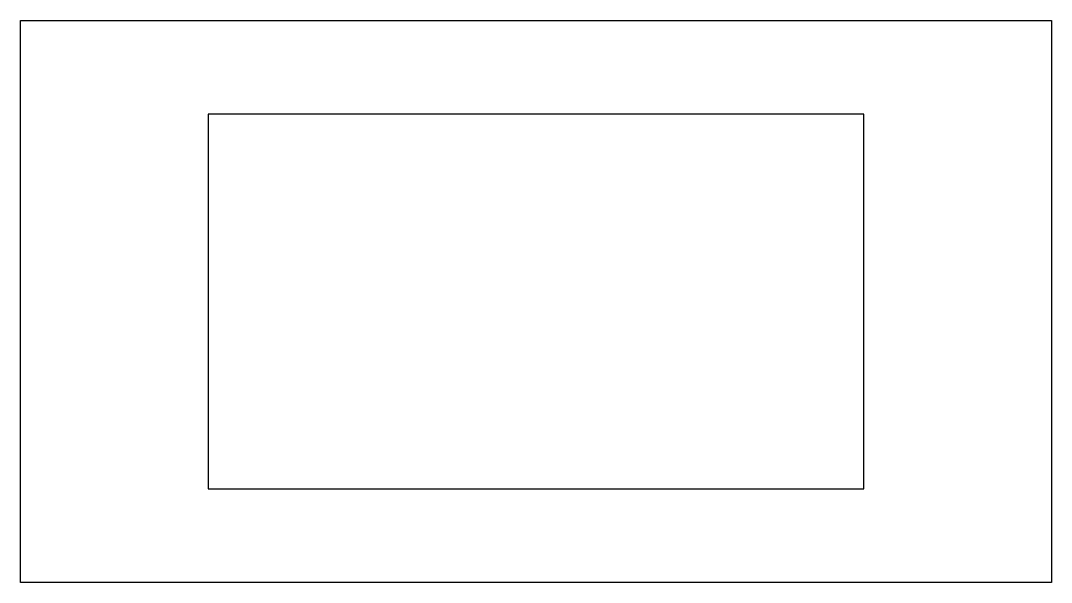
# Model space of a CAD drawing. Header units: inches. Extents: x -36 to -25, y 35 to 41.
import ezdxf

# ---------------------------------------------------------------- set-up
doc = ezdxf.new("R2010")
doc.units = ezdxf.units.IN
doc.layers.get('0').update_dxf_attribs({"linetype": 'CONTINUOUS'})

msp = doc.modelspace()

# ---------------------------------------------------------------- linework, layer by layer
for points in [[(-25, 41), (-25, 35), (-36, 35), (-36, 41)], [(-27, 40), (-34, 40), (-34, 36), (-27, 36)]]:
    msp.add_lwpolyline(points, close=True)

doc.saveas('drawing.dxf')
